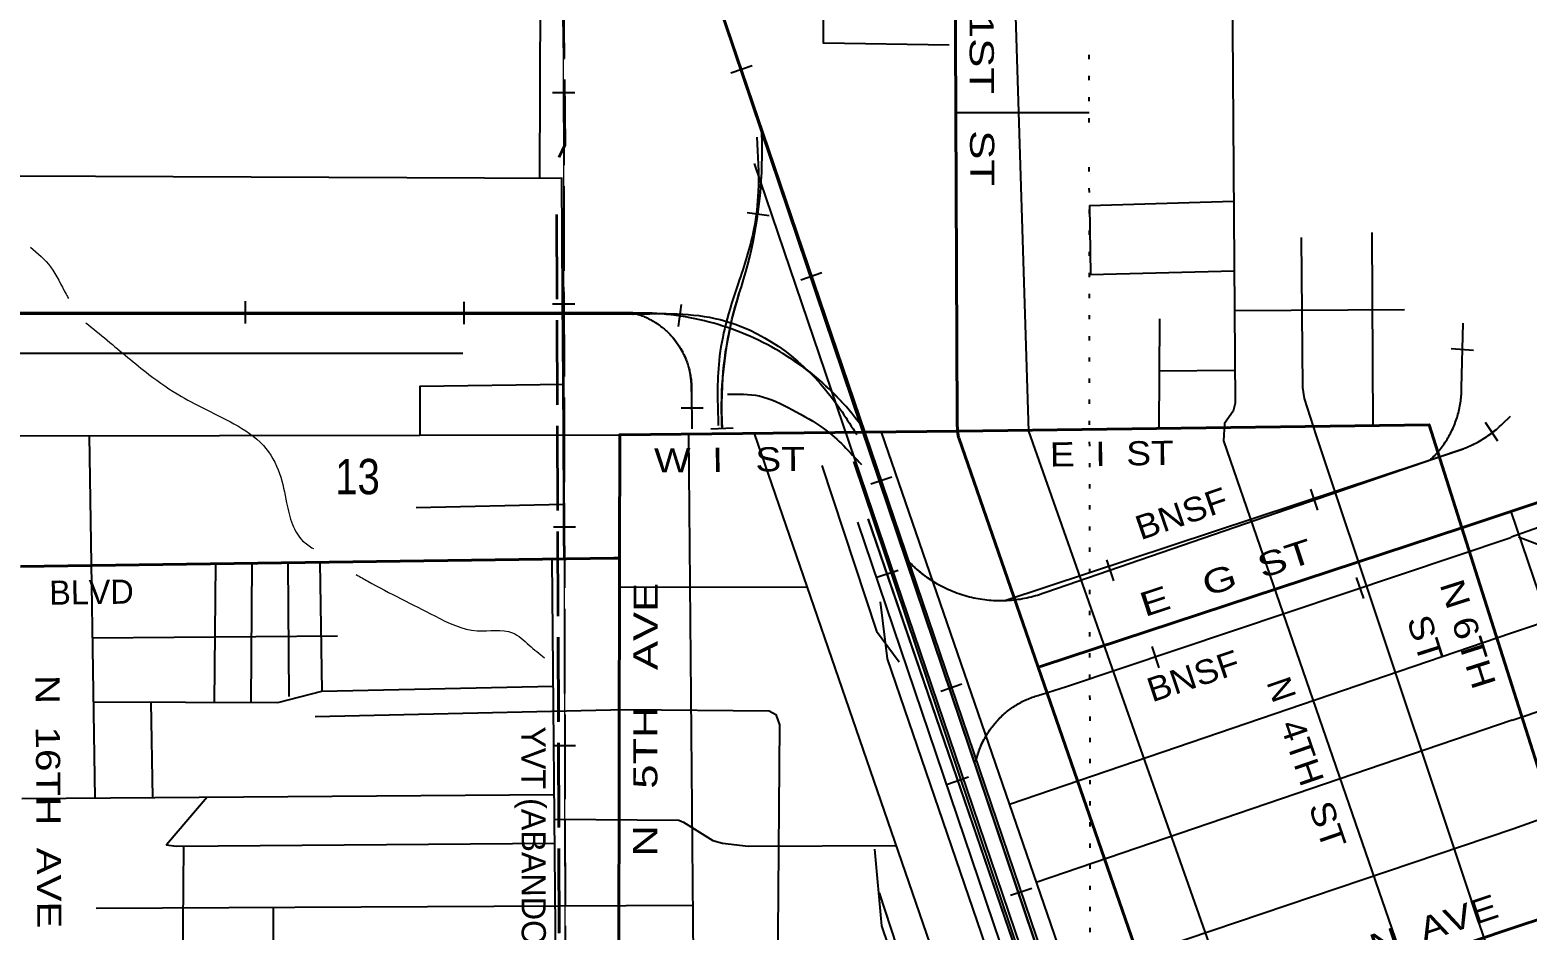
# Model space of a CAD drawing. Header units: feet. Extents: x -6 to 252658, y -374658 to -170635.
# Drawn here: x 118748 to 126183, y -326623 to -322151 of the extents above; entities that cross this region are included whole.
import ezdxf

# ---------------------------------------------------------------- set-up
doc = ezdxf.new("R2010")
doc.units = ezdxf.units.FT
doc.header["$LTSCALE"] = 70
doc.linetypes.add('DOTTED', pattern=[1.5, 0.3, -1.2])
doc.linetypes.add('LONG_DASHED', pattern=[7.5, 6, -1.5])
for name, color, linetype, lineweight in [('26', 7, 'Continuous', 40), ('27', 7, 'Continuous', 13), ('29', 7, 'Continuous', 25), ('30', 7, 'Continuous', 13), ('34', 7, 'Continuous', 25), ('39', 7, 'Continuous', 13), ('6', 7, 'DOTTED', 25), ('63', 7, 'Continuous', 25), ('7', 7, 'DOTTED', 13)]:
    doc.layers.add(name, color=color, linetype=linetype, lineweight=lineweight)

msp = doc.modelspace()

# ---------------------------------------------------------------- linework, layer by layer
at = {"layer": '26'}
for p, q in [((125858.51, -324623.98), (126102.72, -324543.59)), ((126107.47, -325407.01), (125858.51, -324623.98)), ((121671.96, -326832.19), (121675.62, -324774.52)), ((125160.91, -326931.63), (126114.1, -326611.25))]:
    msp.add_line(p, q, dxfattribs=at)
for points in [[(123354.74, -324144.92), (123354.43, -324143.04), (123353.95, -324134.56), (123352.53, -324109.75), (123352.42, -324084.56), (123336.11, -320291.88)], [(121675.62, -324774.52), (121676.7, -324161.97), (123354.74, -324144.92)], [(125858.51, -324623.98), (125695.86, -324112.42), (123357.85, -324144.89), (123354.74, -324144.92)], [(123754.13, -325316.49), (123360, -324176.92), (123359.83, -324176.15), (123354.74, -324144.92)], [(127187.81, -326260.91), (126558.95, -324390.91), (126102.72, -324543.59)], [(123754.13, -325316.49), (123775.65, -325309.41), (125858.51, -324623.98)], [(118700.99, -324817.16), (121647.6, -324774.92), (121675.62, -324774.52)], [(124401.1, -327187.12), (124381.65, -327130.89), (123754.13, -325316.49)], [(126114.1, -326611.25), (126455.01, -326500.01), (126107.47, -325407.01)]]:
    msp.add_lwpolyline(points, dxfattribs=at)
at = {"layer": '29'}
for p, q in [((121280.36, -322886.95), (121287.53, -320302.81)), ((123345.86, -322560.27), (124008.36, -322561.37)), ((118685.5, -322875.01), (121393.14, -322887.47)), ((121392.89, -323485.6), (121389.31, -322884.66)), ((124009.53, -323022.92), (124725.2, -323001.05)), ((124009.53, -323022.92), (124014.56, -323365.17)), ((125411.36, -323156.39), (125415.96, -324116.31)), ((124014.56, -323365.17), (124727.64, -323347.3)), ((121395.38, -323904.91), (121392.89, -323485.6)), ((124729.03, -323544.75), (125574.12, -323539.85)), ((124357.77, -323585.71), (124354.4, -324131.05)), ((118688.66, -323756.57), (120897.08, -323756.57)), ((124356.17, -323843.86), (124731.13, -323841.97)), ((121396.96, -324170.27), (121395.38, -323904.92)), ((122344.3, -324155.19), (123491.66, -327492.33)), ((118695.77, -324168.04), (121676.7, -324161.97)), ((119042.37, -324167.33), (119069.81, -325966.45)), ((120665.87, -324524.23), (121398.96, -324507.73)), ((126102.72, -324543.59), (128287.04, -331007.67)), ((119669.44, -324803.28), (119663.45, -325491.05)), ((119849.04, -324800.7), (119843.93, -325491.45)), ((120027.9, -324798.14), (120032.82, -325462.9)), ((120187.76, -324795.85), (120197.76, -325436.14)), ((121340, -324779.33), (121368.23, -328127.78)), ((121675.36, -324919.88), (122606.22, -324916.99)), ((126741.3, -324933.15), (126106.05, -325148.07)), ((119057.68, -325170.98), (120275.4, -325160.79)), ((126106.05, -325148.07), (123612.1, -325999.22)), ((119347.56, -325490.36), (119356.31, -325964.31)), ((126108.43, -325580.65), (123745.49, -326386.63)), ((118707.4, -325969.16), (121350.3, -325949.42)), ((121439.74, -327697.95), (126111.39, -326119.54)), ((119510.58, -326205.89), (119494.28, -328136.9)), ((119076.74, -326514.75), (122038.79, -326498.72)), ((119955.33, -326510), (119962.92, -328806.97))]:
    msp.add_line(p, q, dxfattribs=at)
for points in [[(124706.06, -320284.47), (124732.28, -324005.3), (124722.81, -324045.44), (124680.32, -324106.86), (124674.62, -324192.72), (125905.17, -327759.87)], [(123313.28, -322226.42), (122688.86, -322216.54), (122687.1, -321868.47), (123635.56, -321870.99), (123707.36, -324144.49), (126138.53, -331051.49)], [(125060.89, -323182.12), (125067.53, -323927.32), (125076.17, -323982.11), (125135.38, -324167.19), (126116.84, -327108.66)], [(121400.5, -323913.04), (120684.49, -323922.59), (120684.71, -324163.99)], [(122017.71, -324158.51), (122044.44, -327126.5), (122110.11, -327217.46), (122206.5, -327467.96), (123771.91, -332147.8)], [(122975.01, -324148.78), (125638.98, -331886.27), (125987.16, -331772.99)], [(121400.57, -324777.22), (121399.83, -324653.32), (121398.95, -324505.21), (121396.96, -324170.27)], [(126108.43, -325580.65), (127000.04, -325281.15), (127032.05, -325282.29), (127057.2, -325302.88), (127137.12, -325400.96), (127221.85, -325515.66), (127252.58, -325570.16), (127427.75, -326226.76), (128060.25, -328031.96), (128072.53, -329069.84), (128065.57, -329561.2), (128143.38, -329566.35), (128175.39, -329580.08), (128204.18, -329610.31), (128335.28, -329975.7)], [(119062.54, -325489.73), (119978.12, -325491.74), (120197.76, -325436.14), (121345.56, -325410.51)], [(120165.04, -325562.12), (121705.12, -325527.57), (122418.73, -325533.77), (122451.79, -325552.67), (122470.33, -325603.11), (122460.86, -326845.63)], [(126111.39, -326119.54), (127337.57, -325683.58), (127400.21, -325666.65), (127471.1, -325659.79), (127625.91, -325657.79), (128213.05, -325666.13)], [(119627.44, -325962.29), (119426.41, -326198.95), (119474.65, -326206.17), (121352.43, -326191.45)], [(121351.38, -326071.5), (121970.12, -326077.13), (121993.73, -326086.58), (122139, -326178.68), (122187.34, -326190.53), (122313.9, -326205.84), (123048.04, -326202.06)]]:
    msp.add_lwpolyline(points, dxfattribs=at)
at = {"layer": '34'}
for p, q in [((121577.79, -320278.62), (126145.81, -333821.17)), ((121578.25, -320278.54), (126146.94, -333818.55)), ((122228.96, -322363.3), (122333.69, -322327.7)), ((122344.92, -322814.62), (126125.85, -333948.17)), ((122419.23, -323074.41), (122309.7, -323058.99)), ((122575.97, -323392.15), (122680.69, -323356.55)), ((119817.39, -323499.16), (119817.35, -323609.77)), ((120903.18, -323502.21), (120903.14, -323612.82)), ((121982.26, -323515.51), (121966.42, -323624.98)), ((125915.91, -323743.5), (125805.66, -323734.67)), ((128500.38, -323823.75), (126103.43, -324671.39)), ((121981.28, -324028.72), (122091.86, -324028.37)), ((122240.01, -324129.3), (122129.54, -324134.92)), ((126038.11, -324193.73), (125976.28, -324102.01)), ((123588.48, -324985.48), (125866.25, -324232.01)), ((122837.77, -324295.44), (123669.55, -326767.1)), ((122923.55, -324406.47), (123028.27, -324370.86)), ((125144.36, -324537.05), (125108.38, -324432.45)), ((122857.96, -324596.59), (124929.63, -330724.42)), ((126154.92, -334047.11), (122910.72, -324580.34)), ((124131.31, -324888.28), (124095.33, -324783.69)), ((123058.78, -324835.79), (122954.15, -324871.66)), ((125371.26, -324976.22), (125336.09, -324871.35)), ((124355.52, -325319.6), (124320.35, -325214.73)), ((123270.56, -325435.32), (123375.28, -325399.71)), ((123408.42, -325863.75), (123303.79, -325899.62)), ((122964.79, -326437.42), (124607.88, -331430.66)), ((122964.79, -326437.42), (124607.88, -331430.66)), ((123618.13, -326449.63), (123722.86, -326414.03))]:
    msp.add_line(p, q, dxfattribs=at)
at = {"layer": '34', "lineweight": 13}
for p, q in [((121392.94, -320302.68), (121405.02, -327050.33)), ((126104.4, -324669.88), (129509.49, -323465.74)), ((125858.74, -323928.27), (125866.36, -323607.17)), ((122031.78, -323946.79), (122034.43, -324133.07)), ((123793.75, -324945.06), (125824.62, -324246.47)), ((122911.77, -324579.98), (126157.45, -334047.64))]:
    msp.add_line(p, q, dxfattribs=at)
at = {"layer": '34', "linetype": 'LONG_DASHED', "lineweight": 35}
for points in [[(121373.75, -320298.01), (121404.13, -322722.55), (121374.44, -322784.96)], [(121374.21, -320297.93), (121404.71, -322722.06), (121375.02, -322784.46)], [(121362.28, -323068.06), (121377.59, -327427.56), (122709.18, -331374.92)], [(121362.88, -323067.52), (121378.4, -327426.29), (122710.19, -331372.91)]]:
    msp.add_lwpolyline(points, dxfattribs=at)
at = {"layer": '34', "lineweight": 13}
for points in [[(121584.67, -320301.88), (121999.18, -321521.17), (122414.7, -322743.44), (126170.42, -333791.11)], [(114668.77, -323530.34), (114757.92, -323539.17), (115145.57, -323553.36), (121467.3, -323555.94), (121742.16, -323556.05)], [(123770.01, -325453.76), (123896.49, -325414.36), (126096.37, -324676.62)]]:
    msp.add_lwpolyline(points, dxfattribs=at)
at = {"layer": '34'}
for points in [[(121585.61, -320301.23), (122000.22, -321520.82), (122415.74, -322743.09), (126153.2, -333742.83)], [(122185.53, -324133.18), (122184.36, -324110.07), (122183.2, -324077.45), (122182.5, -324044.56), (122182.54, -324011.91), (122183.03, -323979.01), (122184.25, -323946.33), (122185.88, -323913.58), (122188.04, -323881.01), (122190.85, -323848.24), (122194.38, -323815.7), (122198.27, -323783.28), (122202.82, -323750.66), (122207.84, -323718.4), (122213.45, -323686.11), (122219.84, -323653.89), (122226.53, -323621.95), (122233.82, -323590), (122241.87, -323558.09), (122250.22, -323526.48), (122259.12, -323495.03), (122268.79, -323463.63), (122280.9, -323426.96), (122292.1, -323390.24), (122302.68, -323353.31), (122312.9, -323316.02), (122322.23, -323278.67), (122330.85, -323241.3), (122339.13, -323203.59), (122346.49, -323165.81), (122353.17, -323128.03), (122359.28, -323089.83), (122364.62, -323051.83), (122369.55, -323013.69), (122373.65, -322975.28), (122376.98, -322937.06), (122379.68, -322898.63), (122381.89, -322860.28), (122383.26, -322821.64), (122384.06, -322783.28), (122384.05, -322744.64), (122383.47, -322706.28), (122382.26, -322667.71), (122381.75, -322657.46)], [(114999.41, -323555.1), (118689.81, -323560.78), (121741.7, -323562.72)], [(122878.73, -324120.11), (122875.44, -324115.51), (122861.06, -324096.4), (122846.41, -324077.58), (122831.48, -324058.89), (122816.31, -324040.63), (122800.58, -324022.51), (122784.71, -324004.67), (122768.45, -323987.25), (122752.06, -323969.96), (122735.12, -323952.98), (122718.06, -323936.39), (122700.73, -323920.08), (122682.99, -323903.94), (122665, -323888.33), (122646.86, -323872.86), (122628.33, -323857.82), (122609.53, -323842.91), (122590.6, -323828.57), (122571.26, -323814.5), (122551.81, -323800.71), (122532.08, -323787.2), (122512.08, -323774.24), (122491.82, -323761.42), (122471.43, -323749.02), (122450.78, -323737.03), (122430, -323725.46), (122408.95, -323714.17), (122387.77, -323703.15), (122366.33, -323692.69), (122344.76, -323682.49), (122322.92, -323672.72), (122300.96, -323663.23), (122278.87, -323654.29), (122256.64, -323645.61), (122234.29, -323637.36), (122211.68, -323629.53), (122189.08, -323622.09), (122166.21, -323614.95), (122143.36, -323608.34), (122120.23, -323602.02), (122097.12, -323596.24), (122073.87, -323590.75), (122050.63, -323585.66), (122027.13, -323580.99), (122003.65, -323576.87), (121980.17, -323573.01), (121956.42, -323569.57), (121932.82, -323566.55), (121909.1, -323563.94), (121885.25, -323561.87), (121861.53, -323560.07), (121837.7, -323558.69), (121813.74, -323557.86), (121789.92, -323557.3), (121766.11, -323557.16), (121741.06, -323557.57), (121741.06, -323557.15), (121467.29, -323557.04), (115145.54, -323554.46)], [(121740.46, -323555.62), (121743.04, -323556.25), (121749.58, -323557.99), (121756.04, -323559.85), (121762.48, -323561.83), (121768.9, -323563.88), (121775.3, -323566.09), (121781.63, -323568.36), (121787.95, -323570.79), (121794.18, -323573.3), (121800.41, -323575.93), (121806.56, -323578.66), (121812.67, -323581.51), (121818.73, -323584.43), (121824.75, -323587.51), (121830.73, -323590.67), (121836.62, -323593.94), (121842.48, -323597.28), (121848.25, -323600.77), (121853.97, -323604.34), (121859.63, -323607.98), (121865.23, -323611.74), (121870.75, -323615.61), (121876.23, -323619.59), (121881.63, -323623.6), (121886.95, -323627.77), (121892.18, -323632.01), (121897.38, -323636.34), (121902.45, -323640.73), (121907.48, -323645.27), (121912.43, -323649.86), (121917.25, -323654.55), (121922.05, -323659.27), (121926.75, -323664.16), (121931.34, -323669.06), (121935.85, -323674.05), (121940.31, -323679.15), (121944.62, -323684.32), (121948.88, -323689.53), (121953.03, -323694.85), (121957.14, -323700.25), (121961.08, -323705.68), (121964.95, -323711.21), (121968.73, -323716.78), (121972.44, -323722.43), (121975.99, -323728.16), (121979.49, -323733.95), (121982.88, -323739.78), (121986.15, -323745.68), (121989.31, -323751.62), (121992.38, -323757.62), (121995.37, -323763.67), (121998.21, -323769.79), (122000.96, -323775.94), (122003.6, -323782.15), (122006.16, -323788.41), (122008.57, -323794.71), (122010.88, -323801.03), (122013.09, -323807.38), (122015.18, -323813.82), (122017.15, -323820.24), (122019.04, -323826.75), (122020.78, -323833.24), (122022.43, -323839.81), (122023.94, -323846.37), (122025.36, -323852.96), (122026.67, -323859.55), (122027.85, -323866.22), (122028.88, -323872.88), (122029.85, -323879.53), (122030.68, -323886.26), (122031.4, -323892.94), (122032.01, -323899.66), (122032.45, -323906.41), (122032.83, -323913.11), (122033.08, -323919.86), (122033.18, -323926.62), (122033.22, -323933.35), (122033.12, -323940.08), (122032.88, -323946.81), (122035.52, -324133.06)], [(125703.5, -324285.33), (125704.76, -324284.18), (125710.87, -324278.28), (125716.89, -324272.26), (125722.87, -324266.14), (125728.68, -324259.9), (125734.37, -324253.59), (125740.02, -324247.18), (125745.51, -324240.65), (125750.85, -324234.06), (125756.13, -324227.31), (125761.25, -324220.53), (125766.3, -324213.67), (125771.22, -324206.67), (125775.97, -324199.63), (125780.61, -324192.48), (125785.16, -324185.29), (125789.57, -324177.95), (125793.85, -324170.61), (125797.99, -324163.13), (125802, -324155.63), (125805.91, -324148.04), (125809.64, -324140.4), (125813.25, -324132.68), (125816.75, -324124.92), (125820.08, -324117.05), (125823.31, -324109.15), (125826.37, -324101.2), (125829.33, -324093.21), (125832.08, -324085.15), (125834.73, -324077.03), (125837.24, -324068.92), (125839.63, -324060.74), (125841.83, -324052.51), (125843.91, -324044.19), (125845.87, -324035.92), (125847.64, -324027.58), (125849.26, -324019.21), (125850.79, -324010.81), (125852.14, -324002.43), (125853.31, -323993.95), (125854.39, -323985.5), (125855.27, -323977.03), (125856.07, -323968.56), (125856.67, -323960.02), (125857.13, -323951.53), (125857.45, -323943.04), (125857.63, -323934.48), (125857.64, -323928.26), (125865.26, -323607.15)], [(123106.01, -324786.28), (123111.09, -324791.59), (123118.78, -324799.5), (123126.7, -324807.26), (123134.71, -324814.91), (123142.84, -324822.38), (123151.08, -324829.74), (123159.5, -324836.89), (123168.03, -324843.94), (123176.63, -324850.83), (123185.38, -324857.59), (123194.26, -324864.16), (123203.3, -324870.61), (123212.35, -324876.9), (123221.59, -324883), (123230.91, -324888.93), (123240.33, -324894.76), (123249.79, -324900.37), (123259.46, -324905.82), (123269.15, -324911.13), (123278.96, -324916.21), (123288.79, -324921.2), (123298.82, -324925.98), (123308.83, -324930.55), (123318.94, -324934.97), (123329.18, -324939.26), (123339.45, -324943.27), (123349.76, -324947.19), (123360.18, -324950.87), (123370.71, -324954.44), (123381.2, -324957.76), (123391.81, -324960.89), (123402.44, -324963.87), (123413.15, -324966.7), (123423.88, -324969.24), (123434.72, -324971.69), (123445.54, -324973.93), (123456.41, -324975.94), (123467.27, -324977.76), (123478.21, -324979.41), (123489.15, -324980.92), (123500.13, -324982.15), (123511.12, -324983.24), (123522.16, -324984.11), (123533.22, -324984.84), (123544.24, -324985.3), (123555.29, -324985.63), (123566.32, -324985.74), (123577.4, -324985.66), (123588.41, -324985.38), (123599.5, -324984.94), (123610.49, -324984.27), (123621.56, -324983.43), (123632.54, -324982.35), (123643.53, -324981.13), (123654.46, -324979.74), (123665.43, -324978.13), (123676.31, -324976.27), (123687.16, -324974.29), (123698.05, -324972.11), (123708.81, -324969.75), (123719.56, -324967.21), (123730.29, -324964.4), (123740.91, -324961.5), (123751.51, -324958.39), (123762.1, -324955.03), (123772.57, -324951.57), (123782.98, -324947.93), (123793.37, -324944.03), (125824.28, -324245.43), (125834.11, -324242.43), (125843.8, -324239.22), (125853.45, -324235.86), (125863.11, -324232.36), (125872.65, -324228.65), (125882.08, -324224.79), (125891.55, -324220.81), (125900.87, -324216.62), (125910.1, -324212.26), (125919.33, -324207.73), (125928.41, -324203.06), (125937.44, -324198.28), (125946.41, -324193.28), (125955.21, -324188.14), (125963.97, -324182.83), (125972.64, -324177.43), (125981.24, -324171.8), (125989.69, -324166.09), (125998.07, -324160.16), (126006.32, -324154.15), (126014.5, -324147.97), (126022.54, -324141.66), (126030.45, -324135.19), (126038.29, -324128.63), (126045.99, -324121.86), (126053.61, -324115), (126061.07, -324107.99), (126100.12, -324070.37)], [(122679.71, -324314.05), (122951.62, -325138.58), (123065.12, -325289.82)], [(123444.92, -325786.53), (123445.33, -325784.72), (123447.1, -325777.17), (123449.05, -325769.67), (123451.1, -325762.19), (123453.26, -325754.77), (123455.56, -325747.37), (123458.01, -325740.01), (123460.6, -325732.67), (123463.26, -325725.4), (123466.1, -325718.17), (123469.06, -325711.02), (123472.12, -325703.88), (123475.29, -325696.84), (123478.65, -325689.82), (123482.06, -325682.86), (123485.65, -325675.99), (123489.29, -325669.17), (123493.12, -325662.38), (123497.03, -325655.71), (123501.04, -325649.12), (123505.19, -325642.52), (123509.48, -325636.08), (123513.82, -325629.67), (123518.31, -325623.36), (123522.91, -325617.07), (123527.6, -325610.94), (123532.43, -325604.85), (123537.33, -325598.86), (123542.34, -325592.93), (123547.48, -325587.13), (123552.71, -325581.37), (123558.02, -325575.72), (123563.45, -325570.19), (123568.95, -325564.77), (123574.56, -325559.41), (123580.24, -325554.13), (123586.04, -325549), (123591.92, -325543.94), (123597.91, -325538.99), (123603.97, -325534.12), (123610.1, -325529.41), (123616.3, -325524.78), (123622.59, -325520.26), (123628.99, -325515.84), (123635.42, -325511.56), (123641.97, -325507.35), (123648.55, -325503.3), (123655.24, -325499.32), (123661.98, -325495.51), (123668.77, -325491.79), (123675.61, -325488.19), (123682.56, -325484.69), (123689.56, -325481.36), (123696.57, -325478.13), (123703.71, -325474.99), (123710.84, -325472.01), (123718.04, -325469.14), (123725.33, -325466.42), (123732.59, -325463.82), (123739.93, -325461.32), (123747.36, -325458.98), (123754.77, -325456.75), (123762.21, -325454.64), (123769.7, -325452.71), (123896.15, -325413.32), (126102.81, -324672.48)], [(126140.55, -324668.43), (128398.15, -325530.15), (129655.97, -325997.46)], [(122969.29, -324992.85), (123005.65, -325276.03), (124194.5, -328755.34)], [(122942.62, -326220.6), (122976.35, -326602.09), (123297.68, -327549.32)]]:
    msp.add_lwpolyline(points, dxfattribs=at)
at = {"layer": '34', "lineweight": 13}
for centre, radius, start, end in [((120178.48, -322759.74), 2206.74, 341.39031, 2.65824), ((124059.77, -324026.28), 1876.18, 162.55949, 183.26444), ((121646.8, -323930.5), 385.32, 357.57788, 75.97253), ((121772.85, -324924.96), 1368.86, 36.04646, 91.28454), ((125369.27, -323929.25), 489.47, 313.18645, 0.11515), ((125656.48, -323683.61), 587.44, 286.63178, 316.74215), ((123567.37, -324352.43), 634.4, 223.24034, 290.90659), ((123878.44, -325883.39), 443.11, 104.16492, 167.40468)]:
    msp.add_arc(centre, radius, start, end, dxfattribs=at)
at = {"layer": '34'}
for points in [[(122357.99, -322682.93), (122364.31, -322953.88), (122343.06, -323138.35), (122265.02, -323410.76), (122203.52, -323611.03), (122170.23, -323793.42), (122166.17, -324116.48)], [(121743.71, -323562.71), (122175.57, -323589.97), (122699.97, -323939.74), (122854.07, -324161.48)], [(122211.35, -323960.25), (122369.94, -323969.31), (122532.17, -324036.59), (122694.21, -324133.97), (122876.79, -324309.76)]]:
    msp.add_spline(points, degree=3, dxfattribs=at)
at = {"layer": '39'}
for points in [[(126079.92, -320421.77), (126651.7, -320468.87), (127099.31, -320511.22), (127641.47, -320588.92), (127914.8, -320658.89), (128162.3, -320759.21), (128421.29, -321046.27), (128548.1, -321358.57), (128568.56, -321665.75), (128526.87, -321975.49), (128473, -322341.42), (128454.49, -322419.18), (128524.69, -322718.8), (128672.09, -322844.1), (128887.56, -322952.73), (129058.14, -323220.46), (129142.13, -323442.72), (129164.53, -323516.45)], [(118750.38, -323230.46), (118850.44, -323327.87), (118927.38, -323464.15), (118939.86, -323485.87)], [(119024.58, -323605.19), (119131.26, -323692.27), (119338.89, -323862.09), (119500.05, -323971.84), (119759.73, -324107.24), (119906.83, -324215.04), (119987.81, -324355.33), (120022.61, -324499.86), (120051.23, -324608.25), (120101.8, -324688.39), (120155.49, -324727.8)], [(120367.82, -324856.94), (120426.05, -324889.8), (120757.92, -325062.12), (120969.4, -325136.36), (121144.16, -325145.55), (121226.78, -325207.45), (121303.39, -325270.3)]]:
    msp.add_spline(points, degree=3, dxfattribs=at)
at = {"layer": '6'}
msp.add_line((124008.42, -322610.19), (124007.9, -322211.49), dxfattribs=at)
msp.add_lwpolyline([(124050.28, -337468.73), (124050.28, -337448.77), (124052.29, -332174.29), (124013.96, -326843.6), (124008.67, -322805.27)], dxfattribs=at)
at = {"layer": '63'}
for p, q in [((121343.31, -322461.87), (121453.92, -322461.67)), ((121342.64, -323512.27), (121453.25, -323512.07)), ((121347.17, -324619.87), (121457.78, -324619.67)), ((121346.5, -325705.66), (121457.11, -325705.46))]:
    msp.add_line(p, q, dxfattribs=at)
at = {"layer": '63', "linetype": 'LONG_DASHED'}
msp.add_lwpolyline([(121394.03, -320302.25), (121406.12, -327050.35), (121405.59, -327067.39), (121405.23, -327098.58), (121405.3, -327130), (121406.07, -327161.22), (121407.24, -327192.52), (121408.91, -327223.65), (121411.21, -327254.96), (121414.2, -327286.08), (121417.53, -327317.1), (121421.48, -327348.3), (121425.88, -327379.18), (121430.86, -327410.07), (121436.57, -327440.93), (121442.57, -327471.51), (121449.15, -327502.1), (121456.46, -327532.67), (121464.06, -327562.97), (121472.18, -327593.1), (121481.04, -327623.2), (121510.53, -327719.94), (122732.33, -331377.75)], dxfattribs=at)

# ---------------------------------------------------------------- texts
at = {"layer": '27'}
for s, rotation, width, p in [('N   1ST   ST', 270.246, 1.35, (123412.32, -321734.64)), ('W  I   ST', 0.582, 1.2, (121848.22, -324349.71)), ('E  I  ST', 0.796, 1.15, (123813.7, -324320.13)), ('E   G  ST', 18.215, 1.35, (124284.36, -325068.31)), ('N 6TH', 287.638, 1.2, (125747.76, -324905.25)), ('N   5TH   AVE', 89.898, 1.35, (121862.98, -326257.94)), ('ST', 287.638, 1.15, (125584.45, -325081.23)), ('N  16TH  AVE', 270.452, 1.25, (118774.6, -325355.78)), ('E  LINCOLN  AVE', 18.585, 1.25, (124507.8, -327074.65))]:
    msp.add_text(s, height=120, rotation=rotation, dxfattribs=dict(at, width=width)).set_placement(p)
msp.add_text('BLVD', height=120, rotation=0.821, dxfattribs=at).set_placement((118844.62, -325006.92))
at = {"layer": '30'}
msp.add_text('N', height=120, rotation=289.033, dxfattribs=at).set_placement((124887.37, -325392.28))
for s, width, p in [('4TH', 1.1, (124954.94, -325602.53)), ('ST', 1.15, (125096.76, -326008.47))]:
    msp.add_text(s, height=120, rotation=289.033, dxfattribs=dict(at, width=width)).set_placement(p)
at = {"layer": '34', "width": 1.1}
for rotation, p in [(18.982, (124263.8, -324686.76)), (18.539, (124320.71, -325492.16))]:
    msp.add_text('BNSF', height=120, rotation=rotation, dxfattribs=at).set_placement(p)
at = {"layer": '63'}
msp.add_text('YVT (ABANDONED)', height=120, rotation=270.103, dxfattribs=at).set_placement((121188.08, -325610.7))
at = {"layer": '7', "width": 0.85}
msp.add_text('13', height=175.6, dxfattribs=at).set_placement((120263.55, -324457.58))

doc.saveas('drawing.dxf')
